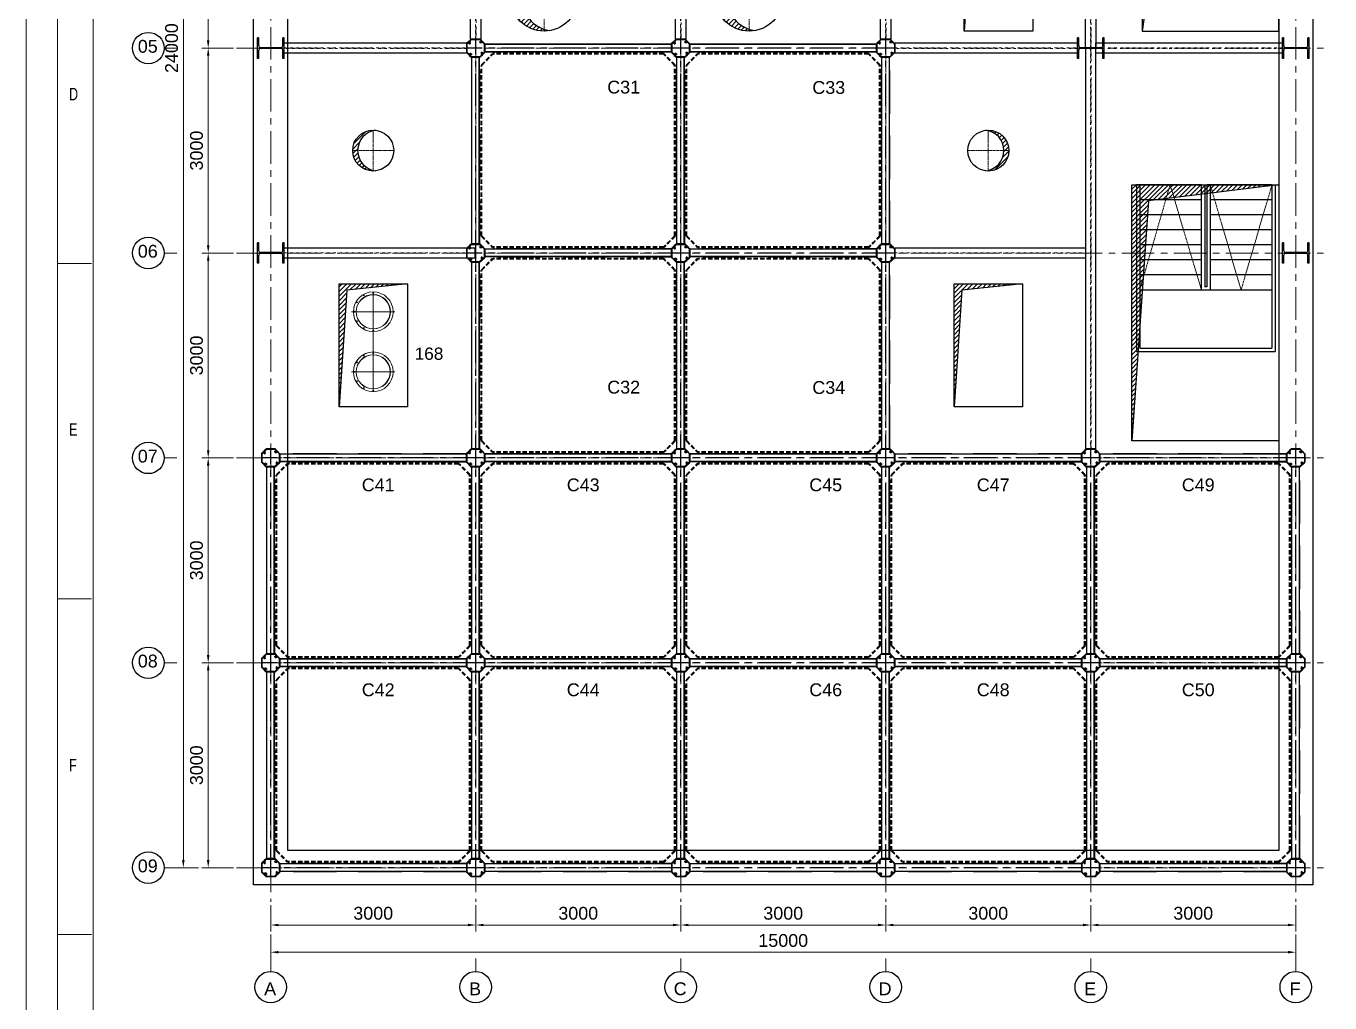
# Model space of a CAD drawing. Header units: millimetres. Extents: x 3220 to 226993, y 817 to 176024.
# Drawn here: x 3220 to 22300, y 65679 to 79982 of the extents above; entities that cross this region are included whole.
import ezdxf

# ---------------------------------------------------------------- set-up
doc = ezdxf.new("R2010")
doc.units = ezdxf.units.MM
for name, pattern in [('ACAD_ISO03W100', [30, 12, -18]), ('AXES', [50.8, 31.75, -6.35, 6.35, -6.35]), ('CENTER', [10.16, 6.35, -1.27, 1.27, -1.27]), ('CENTER2', [28.575, 19.05, -3.175, 3.175, -3.175]), ('CHAIN', [0.3543, 0.2362, -0.0295, 0.0591, -0.0295]), ('GEN3', [6.25, 4.75, -1.5]), ('HIDDEN', [9.525, 6.35, -3.175])]:
    doc.linetypes.add(name, pattern=pattern)
for name, color, linetype in [('3', 6, 'GEN3'), ('cellule', 7, 'Continuous'), ('Repère', 76, 'Continuous')]:
    doc.layers.add(name, color=color, linetype=linetype)
doc.layers.add('Axe', color=1, linetype='AXES', lineweight=9)
doc.layers.add('Cache', color=3, linetype='ACAD_ISO03W100', lineweight=13)
doc.layers.add('Mittelpunktmarkierung(DIN)', color=7, linetype='Continuous', lineweight=25, true_color=0x3f3f3f)
doc.layers.add('Sichtbare Kanten(DIN)', color=7, linetype='Continuous', lineweight=50, true_color=0x3f3f3f)
doc.styles.add('ARIAL_BOLD', font='arial.ttf')
doc.styles.add('SLDTEXTSTYLE0', font='TXT', dxfattribs={"width": 0.75})
doc.styles.get("Standard").update_dxf_attribs({"font": 'arial.ttf'})
doc.dimstyles.new('ECHE 75', dxfattribs={"dimscale": 75, "dimtxt": 2.5, "dimasz": 1.5, "dimexe": 1.25, "dimexo": 0.625, "dimgap": 1, "dimtad": 1, "dimdec": 0, "dimtxsty": 'ARIAL_BOLD', "dimcen": 2.5, "dimclrd": 4, "dimclre": 4, "dimclrt": 6, "dimadec": 0, "dimazin": 0, "dimtfac": 1, "dimtdec": 0, "dimtmove": 0, "dimatfit": 3, "dimfxl": 1, "dimlwd": 13, "dimlwe": 13, "dimarcsym": 0})

# ---------------------------------------------------------------- blocks, each defined once
blk = doc.blocks.new('*D482')
at = {"color": 4, "lineweight": 13, "transparency": 16777216}
for p, q in [((6800, 67112), (6800, 66727)), ((9800, 67112), (9800, 66727)), ((6913, 66820), (9688, 66820))]:
    blk.add_line(p, q, dxfattribs=at)
at = {"color": 4, "transparency": 16777216}
for points in [[(6913, 66839), (6913, 66802), (6800, 66820)], [(9688, 66839), (9688, 66802), (9800, 66820)]]:
    blk.add_solid(points, dxfattribs=at)
at = {"layer": 'Defpoints', "color": 0, "transparency": 16777216}
for p in [(6800, 67159), (9800, 67159), (9800, 66820)]:
    blk.add_point(p, dxfattribs=at)
at = {"color": 6, "transparency": 16777216, "insert": (8300, 66991), "char_height": 187.5, "attachment_point": 5, "style": 'ARIAL_BOLD'}
blk.add_mtext('3000', dxfattribs=at)
blk = doc.blocks.new('*D483')
at = {"color": 4, "lineweight": 13, "transparency": 16777216}
for p, q in [((9800, 67112), (9800, 66727)), ((12800, 67112), (12800, 66727)), ((9913, 66820), (12688, 66820))]:
    blk.add_line(p, q, dxfattribs=at)
at = {"color": 4, "transparency": 16777216}
for points in [[(9913, 66839), (9913, 66802), (9800, 66820)], [(12688, 66839), (12688, 66802), (12800, 66820)]]:
    blk.add_solid(points, dxfattribs=at)
at = {"layer": 'Defpoints', "color": 0, "transparency": 16777216}
for p in [(9800, 67159), (12800, 67159), (12800, 66820)]:
    blk.add_point(p, dxfattribs=at)
at = {"color": 6, "transparency": 16777216, "insert": (11300, 66991), "char_height": 187.5, "attachment_point": 5, "style": 'ARIAL_BOLD'}
blk.add_mtext('3000', dxfattribs=at)
blk = doc.blocks.new('*D484')
at = {"color": 4, "lineweight": 13, "transparency": 16777216}
for p, q in [((12800, 67112), (12800, 66727)), ((15800, 67112), (15800, 66727)), ((12913, 66820), (15688, 66820))]:
    blk.add_line(p, q, dxfattribs=at)
at = {"color": 4, "transparency": 16777216}
for points in [[(12913, 66839), (12913, 66802), (12800, 66820)], [(15688, 66839), (15688, 66802), (15800, 66820)]]:
    blk.add_solid(points, dxfattribs=at)
at = {"layer": 'Defpoints', "color": 0, "transparency": 16777216}
for p in [(12800, 67159), (15800, 67159), (15800, 66820)]:
    blk.add_point(p, dxfattribs=at)
at = {"color": 6, "transparency": 16777216, "insert": (14300, 66991), "char_height": 187.5, "attachment_point": 5, "style": 'ARIAL_BOLD'}
blk.add_mtext('3000', dxfattribs=at)
blk = doc.blocks.new('*D485')
at = {"color": 4, "lineweight": 13, "transparency": 16777216}
for p, q in [((15800, 67112), (15800, 66727)), ((18800, 67112), (18800, 66727)), ((15913, 66820), (18688, 66820))]:
    blk.add_line(p, q, dxfattribs=at)
at = {"color": 4, "transparency": 16777216}
for points in [[(15913, 66839), (15913, 66802), (15800, 66820)], [(18688, 66839), (18688, 66802), (18800, 66820)]]:
    blk.add_solid(points, dxfattribs=at)
at = {"layer": 'Defpoints', "color": 0, "transparency": 16777216}
for p in [(15800, 67159), (18800, 67159), (18800, 66820)]:
    blk.add_point(p, dxfattribs=at)
at = {"color": 6, "transparency": 16777216, "insert": (17300, 66991), "char_height": 187.5, "attachment_point": 5, "style": 'ARIAL_BOLD'}
blk.add_mtext('3000', dxfattribs=at)
blk = doc.blocks.new('*D486')
at = {"color": 4, "lineweight": 13, "transparency": 16777216}
for p, q in [((18800, 67112), (18800, 66727)), ((21800, 67112), (21800, 66727)), ((18913, 66820), (21688, 66820))]:
    blk.add_line(p, q, dxfattribs=at)
at = {"color": 4, "transparency": 16777216}
for points in [[(18913, 66839), (18913, 66802), (18800, 66820)], [(21688, 66839), (21688, 66802), (21800, 66820)]]:
    blk.add_solid(points, dxfattribs=at)
at = {"layer": 'Defpoints', "color": 0, "transparency": 16777216}
for p in [(18800, 67159), (21800, 67159), (21800, 66820)]:
    blk.add_point(p, dxfattribs=at)
at = {"color": 6, "transparency": 16777216, "insert": (20300, 66991), "char_height": 187.5, "attachment_point": 5, "style": 'ARIAL_BOLD'}
blk.add_mtext('3000', dxfattribs=at)
blk = doc.blocks.new('*D490')
at = {"color": 4, "lineweight": 13, "transparency": 16777216}
for p, q in [((6253, 82659), (5791, 82659)), ((5885, 82547), (5885, 79772)), ((6253, 79659), (5791, 79659))]:
    blk.add_line(p, q, dxfattribs=at)
at = {"color": 4, "transparency": 16777216}
for points in [[(5866, 82547), (5904, 82547), (5885, 82659)], [(5866, 79772), (5904, 79772), (5885, 79659)]]:
    blk.add_solid(points, dxfattribs=at)
at = {"layer": 'Defpoints', "color": 0, "transparency": 16777216}
for p in [(6300, 82659), (5885, 79659), (6300, 79659)]:
    blk.add_point(p, dxfattribs=at)
at = {"color": 6, "transparency": 16777216, "insert": (5714, 81159), "char_height": 187.5, "attachment_point": 5, "rotation": 90, "style": 'ARIAL_BOLD'}
blk.add_mtext('3000', dxfattribs=at)
blk = doc.blocks.new('*D491')
at = {"color": 4, "lineweight": 13, "transparency": 16777216}
for p, q in [((6253, 79659), (5791, 79659)), ((5885, 79547), (5885, 76772)), ((6253, 76659), (5791, 76659))]:
    blk.add_line(p, q, dxfattribs=at)
at = {"color": 4, "transparency": 16777216}
for points in [[(5866, 79547), (5904, 79547), (5885, 79659)], [(5866, 76772), (5904, 76772), (5885, 76659)]]:
    blk.add_solid(points, dxfattribs=at)
at = {"layer": 'Defpoints', "color": 0, "transparency": 16777216}
for p in [(6300, 79659), (5885, 76659), (6300, 76659)]:
    blk.add_point(p, dxfattribs=at)
at = {"color": 6, "transparency": 16777216, "insert": (5714, 78159), "char_height": 187.5, "attachment_point": 5, "rotation": 90, "style": 'ARIAL_BOLD'}
blk.add_mtext('3000', dxfattribs=at)
blk = doc.blocks.new('*D492')
at = {"color": 4, "lineweight": 13, "transparency": 16777216}
for p, q in [((6253, 76659), (5791, 76659)), ((5885, 76547), (5885, 73772)), ((6253, 73659), (5791, 73659))]:
    blk.add_line(p, q, dxfattribs=at)
at = {"color": 4, "transparency": 16777216}
for points in [[(5866, 76547), (5904, 76547), (5885, 76659)], [(5866, 73772), (5904, 73772), (5885, 73659)]]:
    blk.add_solid(points, dxfattribs=at)
at = {"layer": 'Defpoints', "color": 0, "transparency": 16777216}
for p in [(6300, 76659), (5885, 73659), (6300, 73659)]:
    blk.add_point(p, dxfattribs=at)
at = {"color": 6, "transparency": 16777216, "insert": (5714, 75159), "char_height": 187.5, "attachment_point": 5, "rotation": 90, "style": 'ARIAL_BOLD'}
blk.add_mtext('3000', dxfattribs=at)
blk = doc.blocks.new('*D493')
at = {"color": 4, "lineweight": 13, "transparency": 16777216}
for p, q in [((6800, 66680), (6800, 66329)), ((21800, 66680), (21800, 66329)), ((6913, 66422), (21688, 66422))]:
    blk.add_line(p, q, dxfattribs=at)
at = {"color": 4, "transparency": 16777216}
for points in [[(6913, 66441), (6913, 66404), (6800, 66422)], [(21688, 66441), (21688, 66404), (21800, 66422)]]:
    blk.add_solid(points, dxfattribs=at)
at = {"layer": 'Defpoints', "color": 0, "transparency": 16777216}
for p in [(6800, 66727), (21800, 66727), (21800, 66422)]:
    blk.add_point(p, dxfattribs=at)
at = {"color": 6, "transparency": 16777216, "insert": (14300, 66593), "char_height": 187.5, "attachment_point": 5, "style": 'ARIAL_BOLD'}
blk.add_mtext('15000', dxfattribs=at)
blk = doc.blocks.new('*D494')
at = {"color": 4, "lineweight": 13, "transparency": 16777216}
for p, q in [((5557, 91659), (5427, 91659)), ((5521, 91547), (5521, 67772)), ((5744, 67659), (5427, 67659))]:
    blk.add_line(p, q, dxfattribs=at)
at = {"color": 4, "transparency": 16777216}
for points in [[(5502, 91547), (5540, 91547), (5521, 91659)], [(5502, 67772), (5540, 67772), (5521, 67659)]]:
    blk.add_solid(points, dxfattribs=at)
at = {"layer": 'Defpoints', "color": 0, "transparency": 16777216}
for p in [(5604, 91659), (5521, 67659), (5791, 67659)]:
    blk.add_point(p, dxfattribs=at)
at = {"color": 6, "transparency": 16777216, "insert": (5350, 79659), "char_height": 187.5, "attachment_point": 5, "rotation": 90, "style": 'ARIAL_BOLD'}
blk.add_mtext('24000', dxfattribs=at)
blk = doc.blocks.new('*D495')
at = {"color": 4, "lineweight": 13, "transparency": 16777216}
for p, q in [((6253, 73659), (5791, 73659)), ((5885, 73547), (5885, 70772)), ((6253, 70659), (5791, 70659))]:
    blk.add_line(p, q, dxfattribs=at)
at = {"color": 4, "transparency": 16777216}
for points in [[(5866, 73547), (5904, 73547), (5885, 73659)], [(5866, 70772), (5904, 70772), (5885, 70659)]]:
    blk.add_solid(points, dxfattribs=at)
at = {"layer": 'Defpoints', "color": 0, "transparency": 16777216}
for p in [(6300, 73659), (5885, 70659), (6300, 70659)]:
    blk.add_point(p, dxfattribs=at)
at = {"color": 6, "transparency": 16777216, "insert": (5714, 72159), "char_height": 187.5, "attachment_point": 5, "rotation": 90, "style": 'ARIAL_BOLD'}
blk.add_mtext('3000', dxfattribs=at)
blk = doc.blocks.new('*D496')
at = {"color": 4, "lineweight": 13, "transparency": 16777216}
for p, q in [((6253, 70659), (5791, 70659)), ((5885, 70547), (5885, 67772)), ((6253, 67659), (5791, 67659))]:
    blk.add_line(p, q, dxfattribs=at)
at = {"color": 4, "transparency": 16777216}
for points in [[(5866, 70547), (5904, 70547), (5885, 70659)], [(5866, 67772), (5904, 67772), (5885, 67659)]]:
    blk.add_solid(points, dxfattribs=at)
at = {"layer": 'Defpoints', "color": 0, "transparency": 16777216}
for p in [(6300, 70659), (5885, 67659), (6300, 67659)]:
    blk.add_point(p, dxfattribs=at)
at = {"color": 6, "transparency": 16777216, "insert": (5714, 69159), "char_height": 187.5, "attachment_point": 5, "rotation": 90, "style": 'ARIAL_BOLD'}
blk.add_mtext('3000', dxfattribs=at)
blk = doc.blocks.new("SYST7ME D'AXE")
at = {"layer": 'Axe', "ltscale": 15}
for p, q in [((0, 18500), (0, -6500)), ((3000, 18500), (3000, -6500)), ((6000, 18500), (6000, -6500)), ((9000, 18500), (9000, -6500)), ((12000, 18500), (12000, -6500)), ((15000, 18500), (15000, -6500)), ((-500, 18000), (15500, 18000)), ((-500, 15000), (15500, 15000)), ((-500, 12000), (15500, 12000)), ((-500, 9000), (15500, 9000)), ((-500, 6000), (15500, 6000)), ((-500, 3000), (15500, 3000)), ((-500, 0), (15500, 0)), ((-500, -3000), (15500, -3000)), ((-500, -6000), (15500, -6000))]:
    blk.add_line(p, q, dxfattribs=at)
blk = doc.blocks.new('palplanche')
at = {"color": 1, "linetype": 'CENTER', "ltscale": 75}
for p, q in [((642, 2500), (-2632, 2500)), ((-2500, 2633), (-2500, -632)), ((500, 2633), (500, -632)), ((641, -500), (-2632, -500))]:
    blk.add_line(p, q, dxfattribs=at)
at = {"color": 0, "linetype": 'HIDDEN', "ltscale": 100}
for p, q in [((-2581, 2594), (-2581, 2599)), ((-2568, 2588), (-2568, 2593)), ((-2412, 2569), (-2407, 2569)), ((-2406, 2582), (-2401, 2582)), ((369, 2560), (-2367, 2560)), ((419, 2594), (419, 2599)), ((432, 2588), (432, 2593)), ((588, 2569), (593, 2569)), ((594, 2582), (599, 2582)), ((-2593, 2419), (-2598, 2419)), ((-2587, 2432), (-2592, 2432)), ((-2559, 2369), (-2559, -367)), ((-2439, 2369), (-2439, -367)), ((-2431, 2413), (-2431, 2408)), ((-2418, 2407), (-2418, 2402)), ((369, 2440), (-2367, 2440)), ((407, 2419), (402, 2419)), ((413, 2432), (408, 2432)), ((441, 2369), (439, -367)), ((561, 2369), (559, -367)), ((569, 2413), (569, 2408)), ((582, 2407), (582, 2402)), ((-2587, -568), (-2592, -568)), ((-2581, -406), (-2581, -401)), ((-2568, -412), (-2568, -407)), ((-2412, -431), (-2407, -431)), ((-2406, -418), (-2401, -418)), ((367, -440), (-2367, -440)), ((367, -560), (-2367, -560)), ((411, -568), (407, -568)), ((418, -406), (418, -401)), ((431, -412), (431, -407)), ((587, -431), (592, -431)), ((593, -418), (598, -418)), ((-2593, -581), (-2598, -581)), ((-2431, -587), (-2431, -592)), ((-2418, -593), (-2418, -598)), ((405, -581), (401, -581)), ((567, -587), (567, -592)), ((581, -593), (581, -598))]:
    blk.add_line(p, q, dxfattribs=at)
at = {"color": 4, "linetype": 'ByBlock'}
for p, q in [((-2565, 2367), (-2502, 2367)), ((362, 2439), (435, 2367)), ((435, 2367), (498, 2367))]:
    blk.add_line(p, q, dxfattribs=at)
at = {"color": 0, "linetype": 'HIDDEN', "ltscale": 100}
for points in [[(-2581, 2594), (-2569, 2594, -1), (-2569, 2587), (-2584, 2587, -0.198912), (-2587, 2589), (-2591, 2592, 0.414214), (-2605, 2592), (-2629, 2569, 0.198912), (-2631, 2562), (-2631, 2441, 0.198912), (-2629, 2434), (-2606, 2411, 0.414214), (-2592, 2411), (-2590, 2413, 0.198912), (-2587, 2420), (-2587, 2432)], [(-2581, 2599), (-2569, 2599, -1), (-2569, 2582), (-2584, 2582, -0.198912), (-2591, 2585), (-2595, 2589, 0.414214), (-2601, 2589), (-2625, 2565, 0.198912), (-2627, 2562), (-2627, 2441, 0.198912), (-2625, 2437), (-2602, 2414, 0.414214), (-2595, 2414), (-2593, 2416, 0.198912), (-2592, 2420), (-2592, 2432)], [(-2406, 2582), (-2406, 2570, -1), (-2413, 2570), (-2413, 2585, -0.198912), (-2411, 2589), (-2408, 2592, 0.414214), (-2408, 2606), (-2431, 2630, 0.198912), (-2438, 2633), (-2559, 2633, 0.198912), (-2566, 2630), (-2589, 2607, 0.414214), (-2589, 2593), (-2587, 2591, 0.198912), (-2580, 2588), (-2568, 2588)], [(-2401, 2582), (-2401, 2570, -1), (-2418, 2570), (-2418, 2585, -0.198912), (-2415, 2592), (-2411, 2596, 0.414214), (-2411, 2603), (-2435, 2626, 0.198912), (-2438, 2628), (-2559, 2628, 0.198912), (-2563, 2626), (-2586, 2603, 0.414214), (-2586, 2597), (-2584, 2595, 0.198912), (-2580, 2593), (-2568, 2593)], [(-2418, 2402), (-2430, 2402, -1), (-2430, 2419), (-2415, 2419, -0.198912), (-2408, 2416), (-2404, 2412, 0.414214), (-2397, 2412), (-2374, 2436, 0.198912), (-2372, 2439), (-2372, 2561, 0.198912), (-2374, 2564), (-2397, 2587, 0.414214), (-2403, 2587), (-2405, 2585, 0.198912), (-2407, 2581), (-2407, 2569)], [(-2418, 2407), (-2430, 2407, -1), (-2430, 2414), (-2415, 2414, -0.198912), (-2411, 2413), (-2408, 2409, 0.414214), (-2394, 2409), (-2370, 2433, 0.198912), (-2367, 2439), (-2367, 2561, 0.198912), (-2370, 2567), (-2393, 2590, 0.414214), (-2407, 2590), (-2409, 2588, 0.198912), (-2412, 2581), (-2412, 2569)], [(419, 2594), (431, 2594, -1), (431, 2587), (416, 2587, -0.198912), (413, 2589), (409, 2592, 0.414214), (395, 2592), (371, 2569, 0.198912), (369, 2562), (369, 2441, 0.198912), (371, 2434), (394, 2411, 0.414214), (408, 2411), (410, 2413, 0.198912), (413, 2420), (413, 2432)], [(419, 2599), (431, 2599, -1), (431, 2582), (416, 2582, -0.198912), (409, 2585), (405, 2589, 0.414214), (399, 2589), (375, 2565, 0.198912), (373, 2562), (373, 2441, 0.198912), (375, 2437), (398, 2414, 0.414214), (404, 2414), (407, 2416, 0.198912), (408, 2420), (408, 2432)], [(594, 2582), (594, 2570, -1), (587, 2570), (587, 2585, -0.198912), (588, 2589), (592, 2592, 0.414214), (592, 2606), (569, 2630, 0.198912), (562, 2633), (441, 2633, 0.198912), (434, 2630), (411, 2607, 0.414214), (411, 2593), (413, 2591, 0.198912), (420, 2588), (432, 2588)], [(599, 2582), (599, 2570, -1), (582, 2570), (582, 2585, -0.198912), (585, 2592), (589, 2596, 0.414214), (589, 2603), (565, 2626, 0.198912), (562, 2628), (441, 2628, 0.198912), (437, 2626), (414, 2603, 0.414214), (414, 2597), (416, 2595, 0.198912), (420, 2593), (432, 2593)], [(582, 2402), (570, 2402, -1), (570, 2419), (585, 2419, -0.198912), (592, 2416), (596, 2412, 0.414214), (603, 2412), (626, 2436, 0.198912), (628, 2439), (628, 2561, 0.198912), (626, 2564), (603, 2587, 0.414214), (597, 2587), (594, 2585, 0.198912), (593, 2581), (593, 2569)], [(582, 2407), (570, 2407, -1), (570, 2414), (585, 2414, -0.198912), (589, 2413), (592, 2409, 0.414214), (606, 2409), (630, 2433, 0.198912), (633, 2439), (633, 2561, 0.198912), (630, 2567), (607, 2590, 0.414214), (593, 2590), (591, 2588, 0.198912), (588, 2581), (588, 2569)], [(-2598, 2419), (-2598, 2431, -1), (-2581, 2431), (-2581, 2416, -0.198912), (-2584, 2409), (-2588, 2405, 0.414214), (-2588, 2399), (-2564, 2375, 0.198912), (-2561, 2373), (-2439, 2373, 0.198912), (-2436, 2375), (-2413, 2398, 0.414214), (-2413, 2405), (-2415, 2407, 0.198912), (-2419, 2408), (-2431, 2408)], [(-2593, 2419), (-2593, 2431, -1), (-2586, 2431), (-2586, 2416, -0.198912), (-2587, 2413), (-2591, 2409, 0.414214), (-2591, 2395), (-2567, 2371, 0.198912), (-2561, 2369), (-2439, 2369, 0.198912), (-2433, 2371), (-2410, 2394, 0.414214), (-2410, 2408), (-2412, 2410, 0.198912), (-2419, 2413), (-2431, 2413)], [(402, 2419), (402, 2431, -1), (419, 2431), (419, 2416, -0.198912), (416, 2409), (412, 2405, 0.414214), (412, 2399), (436, 2375, 0.198912), (439, 2373), (561, 2373, 0.198912), (564, 2375), (587, 2398, 0.414214), (587, 2405), (585, 2407, 0.198912), (581, 2408), (569, 2408)], [(407, 2419), (407, 2431, -1), (414, 2431), (414, 2416, -0.198912), (413, 2413), (409, 2409, 0.414214), (409, 2395), (433, 2371, 0.198912), (439, 2369), (561, 2369, 0.198912), (567, 2371), (590, 2394, 0.414214), (590, 2408), (588, 2410, 0.198912), (581, 2413), (569, 2413)], [(-2406, -418), (-2406, -430, -1), (-2413, -430), (-2413, -415, -0.198912), (-2411, -411), (-2408, -408, 0.414214), (-2408, -394), (-2431, -370, 0.198912), (-2438, -367), (-2559, -367, 0.198912), (-2566, -370), (-2589, -393, 0.414214), (-2589, -407), (-2587, -409, 0.198912), (-2580, -412), (-2568, -412)], [(-2401, -418), (-2401, -430, -1), (-2418, -430), (-2418, -415, -0.198912), (-2415, -408), (-2411, -404, 0.414214), (-2411, -397), (-2435, -374, 0.198912), (-2438, -372), (-2559, -372, 0.198912), (-2563, -374), (-2586, -397, 0.414214), (-2586, -403), (-2584, -405, 0.198912), (-2580, -407), (-2568, -407)], [(593, -418), (593, -430, -1), (586, -430), (586, -415, -0.198912), (587, -411), (591, -408, 0.414214), (591, -394), (567, -370, 0.198912), (560, -367), (439, -367, 0.198912), (432, -370), (409, -393, 0.414214), (409, -407), (412, -409, 0.198912), (418, -412), (431, -412)], [(598, -418), (598, -430, -1), (581, -430), (581, -415, -0.198912), (584, -408), (588, -404, 0.414214), (588, -397), (564, -374, 0.198912), (560, -372), (439, -372, 0.198912), (436, -374), (413, -397, 0.414214), (413, -403), (415, -405, 0.198912), (418, -407), (431, -407)], [(-2581, -406), (-2569, -406, -1), (-2569, -413), (-2584, -413, -0.198912), (-2587, -411), (-2591, -408, 0.414214), (-2605, -408), (-2629, -431, 0.198912), (-2631, -438), (-2631, -559, 0.198912), (-2629, -566), (-2606, -589, 0.414214), (-2592, -589), (-2590, -587, 0.198912), (-2587, -580), (-2587, -568)], [(-2581, -401), (-2569, -401, -1), (-2569, -418), (-2584, -418, -0.198912), (-2591, -415), (-2595, -411, 0.414214), (-2601, -411), (-2625, -435, 0.198912), (-2627, -438), (-2627, -559, 0.198912), (-2625, -563), (-2602, -586, 0.414214), (-2595, -586), (-2593, -584, 0.198912), (-2592, -580), (-2592, -568)], [(-2598, -581), (-2598, -569, -1), (-2581, -569), (-2581, -584, -0.198912), (-2584, -591), (-2588, -595, 0.414214), (-2588, -601), (-2564, -625, 0.198912), (-2561, -627), (-2439, -627, 0.198912), (-2436, -625), (-2413, -602, 0.414214), (-2413, -595), (-2415, -593, 0.198912), (-2419, -592), (-2431, -592)], [(-2593, -581), (-2593, -569, -1), (-2586, -569), (-2586, -584, -0.198912), (-2587, -587), (-2591, -591, 0.414214), (-2591, -605), (-2567, -629, 0.198912), (-2561, -631), (-2439, -631, 0.198912), (-2433, -629), (-2410, -606, 0.414214), (-2410, -592), (-2412, -590, 0.198912), (-2419, -587), (-2431, -587)], [(-2418, -598), (-2430, -598, -1), (-2430, -581), (-2415, -581, -0.198912), (-2408, -584), (-2404, -588, 0.414214), (-2397, -588), (-2374, -564, 0.198912), (-2372, -561), (-2372, -439, 0.198912), (-2374, -436), (-2397, -413, 0.414214), (-2403, -413), (-2405, -415, 0.198912), (-2407, -419), (-2407, -431)], [(-2418, -593), (-2430, -593, -1), (-2430, -586), (-2415, -586, -0.198912), (-2411, -587), (-2408, -591, 0.414214), (-2394, -591), (-2370, -567, 0.198912), (-2367, -561), (-2367, -439, 0.198912), (-2370, -433), (-2393, -410, 0.414214), (-2407, -410), (-2409, -412, 0.198912), (-2412, -419), (-2412, -431)], [(418, -406), (430, -406, -1), (430, -413), (414, -413, -0.198912), (411, -411), (407, -408, 0.414214), (394, -408), (370, -431, 0.198912), (367, -438), (367, -559, 0.198912), (370, -566), (393, -589, 0.414214), (406, -589), (409, -587, 0.198912), (411, -580), (411, -568)], [(418, -401), (430, -401, -1), (430, -418), (414, -418, -0.198912), (408, -415), (404, -411, 0.414214), (397, -411), (373, -435, 0.198912), (372, -438), (372, -559, 0.198912), (373, -563), (396, -586, 0.414214), (403, -586), (405, -584, 0.198912), (407, -580), (407, -568)], [(401, -581), (401, -569, -1), (417, -569), (417, -584, -0.198912), (415, -591), (411, -595, 0.414214), (411, -601), (434, -625, 0.198912), (438, -627), (559, -627, 0.198912), (563, -625), (585, -602, 0.414214), (585, -595), (583, -593, 0.198912), (580, -592), (567, -592)], [(405, -581), (405, -569, -1), (413, -569), (413, -584, -0.198912), (411, -587), (407, -591, 0.414214), (407, -605), (431, -629, 0.198912), (438, -631), (559, -631, 0.198912), (566, -629), (589, -606, 0.414214), (589, -592), (587, -590, 0.198912), (580, -587), (567, -587)], [(581, -598), (569, -598, -1), (569, -581), (584, -581, -0.198912), (591, -584), (594, -588, 0.414214), (601, -588), (625, -564, 0.198912), (626, -561), (626, -439, 0.198912), (625, -436), (602, -413, 0.414214), (595, -413), (593, -415, 0.198912), (592, -419), (592, -431)], [(581, -593), (569, -593, -1), (569, -586), (584, -586, -0.198912), (587, -587), (591, -591, 0.414214), (605, -591), (628, -567, 0.198912), (631, -561), (631, -439, 0.198912), (628, -433), (605, -410, 0.414214), (592, -410), (590, -412, 0.198912), (587, -419), (587, -431)]]:
    blk.add_lwpolyline(points, format="xyb", dxfattribs=at)
at = {"layer": '3', "linetype": 'HIDDEN', "ltscale": 10}
for p, q in [((-2418, 2256), (-2259, 2418)), ((-2410, 2247), (-2251, 2410)), ((-2259, 2418), (-2251, 2410)), ((249, 2422), (-2251, 2422)), ((-2251, 2410), (-2251, 2422)), ((249, 2410), (-2251, 2410)), ((249, 2410), (249, 2422)), ((259, 2418), (249, 2410)), ((410, 2247), (249, 2410)), ((418, 2256), (259, 2418)), ((-2422, 2247), (-2422, -247)), ((-2410, 2247), (-2422, 2247)), ((-2418, 2256), (-2410, 2247)), ((-2410, 2247), (-2410, -247)), ((410, 2247), (409, -247)), ((418, 2256), (410, 2247)), ((410, 2247), (422, 2247)), ((422, 2247), (421, -247)), ((-2410, -247), (-2422, -247)), ((-2418, -256), (-2410, -247)), ((-2418, -256), (-2259, -418)), ((-2410, -247), (-2251, -410)), ((409, -247), (249, -410)), ((417, -256), (258, -418)), ((417, -256), (409, -247)), ((409, -247), (421, -247)), ((-2259, -418), (-2251, -410)), ((249, -410), (-2251, -410)), ((-2251, -410), (-2251, -422)), ((249, -422), (-2251, -422)), ((258, -418), (249, -410)), ((249, -410), (249, -422))]:
    blk.add_line(p, q, dxfattribs=at)
at = {"layer": 'cellule', "color": 3}
for p, q in [((367, 2556), (-2370, 2556)), ((367, 2553), (-2370, 2553)), ((-2559, 2367), (-2559, -368)), ((-2556, 2367), (-2556, -368)), ((-2448, 2367), (-2448, -368)), ((-2445, 2367), (-2445, -368)), ((367, 2445), (-2370, 2445)), ((367, 2442), (-2370, 2442)), ((442, 2367), (442, -368)), ((445, 2367), (445, -368)), ((553, 2367), (553, -368)), ((556, 2367), (556, -368)), ((367, -443), (-2370, -443)), ((367, -446), (-2370, -446)), ((367, -554), (-2370, -554)), ((367, -557), (-2370, -557))]:
    blk.add_line(p, q, dxfattribs=at)
for points in [[(-2605, 2592, -0.414214), (-2593, 2592), (-2587, 2585, 0.198912), (-2584, 2584), (-2570, 2584, 1), (-2570, 2590), (-2580, 2590), (-2580, 2595), (-2570, 2595, -1), (-2570, 2579), (-2584, 2579, -0.198912), (-2590, 2582), (-2597, 2588, 0.414214), (-2602, 2588), (-2628, 2563, 0.198912), (-2629, 2560), (-2629, 2498), (-2629, 2436, 0.198912), (-2628, 2433), (-2604, 2410, 0.414214), (-2599, 2410), (-2593, 2416, 0.198912), (-2592, 2419), (-2592, 2430), (-2587, 2430), (-2587, 2419, -0.198912), (-2589, 2413), (-2596, 2406, -0.414214), (-2608, 2406), (-2631, 2430, -0.198912), (-2634, 2436), (-2634, 2498), (-2634, 2560, -0.198912), (-2631, 2566)], [(-2409, 2603, -0.414214), (-2409, 2591), (-2416, 2585, 0.198912), (-2417, 2582), (-2417, 2568, 1), (-2411, 2568), (-2411, 2578), (-2406, 2578), (-2406, 2568, -1), (-2422, 2568), (-2422, 2582, -0.198912), (-2419, 2588), (-2413, 2595, 0.414214), (-2413, 2600), (-2438, 2626, 0.198912), (-2441, 2627), (-2503, 2627), (-2565, 2627, 0.198912), (-2568, 2626), (-2591, 2602, 0.414214), (-2591, 2597), (-2584, 2591, 0.198912), (-2582, 2589), (-2571, 2589), (-2571, 2585), (-2582, 2585, -0.198912), (-2588, 2587), (-2594, 2594, -0.414214), (-2594, 2606), (-2571, 2629, -0.198912), (-2565, 2631), (-2503, 2631), (-2441, 2631, -0.198912), (-2435, 2629)], [(-2398, 2407, -0.414214), (-2410, 2407), (-2416, 2414, 0.198912), (-2419, 2415), (-2433, 2415, 1), (-2433, 2409), (-2423, 2409), (-2423, 2404), (-2433, 2404, -1), (-2433, 2420), (-2419, 2420, -0.198912), (-2413, 2417), (-2406, 2411, 0.414214), (-2401, 2411), (-2375, 2436, 0.198912), (-2374, 2439), (-2374, 2501), (-2374, 2563, 0.198912), (-2375, 2566), (-2399, 2589, 0.414214), (-2404, 2589), (-2410, 2582, 0.198912), (-2411, 2580), (-2411, 2569), (-2416, 2569), (-2416, 2580, -0.198912), (-2414, 2586), (-2407, 2592, -0.414214), (-2395, 2592), (-2372, 2569, -0.198912), (-2370, 2563), (-2370, 2501), (-2370, 2439, -0.198912), (-2372, 2433)], [(395, 2592, -0.414214), (407, 2592), (413, 2585, 0.198912), (416, 2584), (430, 2584, 1), (430, 2590), (420, 2590), (420, 2595), (430, 2595, -1), (430, 2579), (416, 2579, -0.198912), (410, 2582), (403, 2588, 0.414214), (398, 2588), (372, 2563, 0.198912), (371, 2560), (371, 2498), (371, 2436, 0.198912), (372, 2433), (396, 2410, 0.414214), (401, 2410), (407, 2416, 0.198912), (408, 2419), (408, 2430), (413, 2430), (413, 2419, -0.198912), (411, 2413), (404, 2406, -0.414214), (392, 2406), (369, 2430, -0.198912), (367, 2436), (367, 2498), (367, 2560, -0.198912), (369, 2566)], [(591, 2603, -0.414214), (591, 2591), (584, 2585, 0.198912), (583, 2582), (583, 2568, 1), (589, 2568), (589, 2578), (594, 2578), (594, 2568, -1), (578, 2568), (578, 2582, -0.198912), (581, 2588), (587, 2595, 0.414214), (587, 2600), (562, 2626, 0.198912), (559, 2627), (497, 2627), (435, 2627, 0.198912), (432, 2626), (409, 2602, 0.414214), (409, 2597), (416, 2591, 0.198912), (418, 2589), (429, 2589), (429, 2585), (418, 2585, -0.198912), (412, 2587), (406, 2594, -0.414214), (406, 2606), (429, 2629, -0.198912), (435, 2631), (497, 2631), (559, 2631, -0.198912), (565, 2629)], [(602, 2407, -0.414214), (590, 2407), (584, 2414, 0.198912), (581, 2415), (567, 2415, 1), (567, 2409), (577, 2409), (577, 2404), (567, 2404, -1), (567, 2420), (581, 2420, -0.198912), (587, 2417), (594, 2411, 0.414214), (599, 2411), (625, 2436, 0.198912), (626, 2439), (626, 2501), (626, 2563, 0.198912), (625, 2566), (601, 2589, 0.414214), (596, 2589), (590, 2582, 0.198912), (589, 2580), (589, 2569), (584, 2569), (584, 2580, -0.198912), (586, 2586), (593, 2592, -0.414214), (605, 2592), (628, 2569, -0.198912), (631, 2563), (631, 2501), (631, 2439, -0.198912), (628, 2433)], [(-2594, 2396, -0.414214), (-2594, 2407), (-2587, 2414, 0.198912), (-2586, 2417), (-2586, 2431, 1), (-2592, 2431), (-2592, 2421), (-2597, 2421), (-2597, 2431, -1), (-2581, 2431), (-2581, 2417, -0.198912), (-2584, 2411), (-2590, 2404, 0.414214), (-2590, 2399), (-2565, 2373, 0.198912), (-2562, 2372), (-2500, 2372), (-2438, 2372, 0.198912), (-2435, 2373), (-2412, 2397, 0.414214), (-2412, 2402), (-2419, 2408, 0.198912), (-2421, 2409), (-2432, 2409), (-2432, 2414), (-2421, 2414, -0.198912), (-2415, 2412), (-2409, 2405, -0.414214), (-2409, 2393), (-2432, 2370, -0.198912), (-2438, 2367), (-2500, 2367), (-2562, 2367, -0.198912), (-2568, 2370)], [(406, 2396, -0.414214), (406, 2407), (413, 2414, 0.198912), (414, 2417), (414, 2431, 1), (408, 2431), (408, 2421), (403, 2421), (403, 2431, -1), (419, 2431), (419, 2417, -0.198912), (416, 2411), (410, 2404, 0.414214), (410, 2399), (435, 2373, 0.198912), (438, 2372), (500, 2372), (562, 2372, 0.198912), (565, 2373), (588, 2397, 0.414214), (588, 2402), (581, 2408, 0.198912), (579, 2409), (568, 2409), (568, 2414), (579, 2414, -0.198912), (585, 2412), (591, 2405, -0.414214), (591, 2393), (568, 2370, -0.198912), (562, 2367), (500, 2367), (438, 2367, -0.198912), (432, 2370)], [(-2409, -396, -0.414214), (-2409, -408), (-2416, -415, 0.198912), (-2417, -417), (-2417, -431, 1), (-2411, -431), (-2411, -422), (-2406, -422), (-2406, -431, -1), (-2422, -431), (-2422, -417, -0.198912), (-2419, -411), (-2413, -405, 0.414214), (-2413, -400), (-2438, -374, 0.198912), (-2441, -373), (-2503, -373), (-2565, -373, 0.198912), (-2568, -374), (-2591, -397, 0.414214), (-2591, -402), (-2584, -409, 0.198912), (-2582, -410), (-2571, -410), (-2571, -415), (-2582, -415, -0.198912), (-2588, -412), (-2594, -406, -0.414214), (-2594, -394), (-2571, -370, -0.198912), (-2565, -368), (-2503, -368), (-2441, -368, -0.198912), (-2435, -370)], [(591, -396, -0.414214), (591, -408), (584, -415, 0.198912), (583, -417), (583, -431, 1), (589, -431), (589, -422), (594, -422), (594, -431, -1), (578, -431), (578, -417, -0.198912), (581, -411), (587, -405, 0.414214), (587, -400), (562, -374, 0.198912), (559, -373), (497, -373), (435, -373, 0.198912), (432, -374), (409, -397, 0.414214), (409, -402), (416, -409, 0.198912), (418, -410), (429, -410), (429, -415), (418, -415, -0.198912), (412, -412), (406, -406, -0.414214), (406, -394), (429, -370, -0.198912), (435, -368), (497, -368), (559, -368, -0.198912), (565, -370)], [(-2605, -408, -0.414214), (-2593, -408), (-2587, -414, 0.198912), (-2584, -415), (-2570, -415, 1), (-2570, -409), (-2580, -409), (-2580, -404), (-2570, -404, -1), (-2570, -420), (-2584, -420, -0.198912), (-2590, -418), (-2597, -411, 0.414214), (-2602, -411), (-2628, -437, 0.198912), (-2629, -439), (-2629, -501), (-2629, -564, 0.198912), (-2628, -566), (-2604, -590, 0.414214), (-2599, -590), (-2593, -583, 0.198912), (-2592, -580), (-2592, -570), (-2587, -570), (-2587, -580, -0.198912), (-2589, -586), (-2596, -593, -0.414214), (-2608, -593), (-2631, -570, -0.198912), (-2634, -564), (-2634, -501), (-2634, -439, -0.198912), (-2631, -433)], [(-2594, -604, -0.414214), (-2594, -592), (-2587, -585, 0.198912), (-2586, -583), (-2586, -569, 1), (-2592, -569), (-2592, -578), (-2597, -578), (-2597, -569, -1), (-2581, -569), (-2581, -583, -0.198912), (-2584, -589), (-2590, -595, 0.414214), (-2590, -600), (-2565, -626, 0.198912), (-2562, -627), (-2500, -627), (-2438, -627, 0.198912), (-2435, -626), (-2412, -603, 0.414214), (-2412, -598), (-2419, -591, 0.198912), (-2421, -590), (-2432, -590), (-2432, -585), (-2421, -585, -0.198912), (-2415, -588), (-2409, -594, -0.414214), (-2409, -606), (-2432, -630, -0.198912), (-2438, -632), (-2500, -632), (-2562, -632, -0.198912), (-2568, -630)], [(-2398, -592, -0.414214), (-2410, -592), (-2416, -586, 0.198912), (-2419, -585), (-2433, -585, 1), (-2433, -591), (-2423, -591), (-2423, -596), (-2433, -596, -1), (-2433, -580), (-2419, -580, -0.198912), (-2413, -582), (-2406, -589, 0.414214), (-2401, -589), (-2375, -563, 0.198912), (-2374, -561), (-2374, -499), (-2374, -436, 0.198912), (-2375, -434), (-2399, -410, 0.414214), (-2404, -410), (-2410, -417, 0.198912), (-2411, -420), (-2411, -430), (-2416, -430), (-2416, -420, -0.198912), (-2414, -414), (-2407, -407, -0.414214), (-2395, -407), (-2372, -430, -0.198912), (-2370, -436), (-2370, -499), (-2370, -561, -0.198912), (-2372, -567)], [(395, -408, -0.414214), (407, -408), (413, -414, 0.198912), (416, -415), (430, -415, 1), (430, -409), (420, -409), (420, -404), (430, -404, -1), (430, -420), (416, -420, -0.198912), (410, -418), (403, -411, 0.414214), (398, -411), (372, -437, 0.198912), (371, -439), (371, -501), (371, -564, 0.198912), (372, -566), (396, -590, 0.414214), (401, -590), (407, -583, 0.198912), (408, -580), (408, -570), (413, -570), (413, -580, -0.198912), (411, -586), (404, -593, -0.414214), (392, -593), (369, -570, -0.198912), (367, -564), (367, -501), (367, -439, -0.198912), (369, -433)], [(406, -604, -0.414214), (406, -592), (413, -585, 0.198912), (414, -583), (414, -569, 1), (408, -569), (408, -578), (403, -578), (403, -569, -1), (419, -569), (419, -583, -0.198912), (416, -589), (410, -595, 0.414214), (410, -600), (435, -626, 0.198912), (438, -627), (500, -627), (562, -627, 0.198912), (565, -626), (588, -603, 0.414214), (588, -598), (581, -591, 0.198912), (579, -590), (568, -590), (568, -585), (579, -585, -0.198912), (585, -588), (591, -594, -0.414214), (591, -606), (568, -630, -0.198912), (562, -632), (500, -632), (438, -632, -0.198912), (432, -630)], [(602, -592, -0.414214), (590, -592), (584, -586, 0.198912), (581, -585), (567, -585, 1), (567, -591), (577, -591), (577, -596), (567, -596, -1), (567, -580), (581, -580, -0.198912), (587, -582), (594, -589, 0.414214), (599, -589), (625, -563, 0.198912), (626, -561), (626, -499), (626, -436, 0.198912), (625, -434), (601, -410, 0.414214), (596, -410), (590, -417, 0.198912), (589, -420), (589, -430), (584, -430), (584, -420, -0.198912), (586, -414), (593, -407, -0.414214), (605, -407), (628, -430, -0.198912), (631, -436), (631, -499), (631, -561, -0.198912), (628, -567)]]:
    blk.add_lwpolyline(points, format="xyb", close=True, dxfattribs=at)
for p in [(-2374, 2563), (-2374, -436), (626, -436)]:
    blk.add_point(p, dxfattribs=at)
at = {"layer": 'cellule'}
blk.add_point((626, 2563), dxfattribs=at)
blk = doc.blocks.new('level +17 m (2)')
h = blk.add_hatch()
h.set_pattern_fill('ANSI31', color=256, scale=15)
h.paths.add_polyline_path([(14750, -9750), (12750, -9750), (12750, -11750), (12999, -10012)])
h = blk.add_hatch()
h.set_pattern_fill('ANSI31', color=256, scale=15)
h.paths.add_polyline_path([(11150, -9950), (10150, -9950), (10150, -11750), (10263, -10045)])
h = blk.add_hatch()
h.set_pattern_fill('ANSI31', color=256, scale=15)
h.paths.add_polyline_path([(4081, -10757, 0.462539), (3500, -11250, 0.462539), (4081, -11743, -0.84972)])
h = blk.add_hatch()
h.set_pattern_fill('ANSI31', color=256, scale=15)
h.set_pattern_definition([(45, (3000, 0), (-33.67596, 33.67596), [])])
h.paths.add_polyline_path([(7081, -10757, 0.462539), (6500, -11250, 0.462539), (7081, -11743, -0.84972)])
h = blk.add_hatch()
h.set_pattern_fill('ANSI31', color=256, scale=15)
h.paths.add_polyline_path([(1499, -13209), (1499, -13200, 0.414214), (1199, -13500), (1272, -13500, -0.343593)])
h.paths.add_polyline_path([(1272, -13500), (1199, -13500, 0.414214), (1499, -13800), (1499, -13791, -0.343593)])
h = blk.add_hatch()
h.set_pattern_fill('ANSI31', color=256, scale=15)
h.paths.add_polyline_path([(10501, -13209), (10501, -13200, -0.414214), (10801, -13500), (10728, -13500, 0.343593)])
h.paths.add_polyline_path([(10728, -13500), (10801, -13500, -0.414214), (10501, -13800), (10501, -13791, 0.343593)])
h = blk.add_hatch()
h.set_pattern_fill('ANSI31', color=256, scale=15)
h.paths.add_polyline_path([(14742, -14000), (12600, -14000), (12600, -15000), (12792, -15000), (12845, -14236)])
h.paths.add_polyline_path([(12792, -15000), (12600, -15000), (12600, -17750)])
h = blk.add_hatch()
h.set_pattern_fill('ANSI31', color=256, scale=15)
h.paths.add_polyline_path([(2000, -15450), (1000, -15450), (1000, -17250), (1113, -15545)])
h = blk.add_hatch()
h.set_pattern_fill('ANSI31', color=256, scale=15)
h.paths.add_polyline_path([(11000, -15450), (10000, -15450), (10000, -17250), (10113, -15545)])
at = {"linetype": 'Continuous'}
for p, q in [((-195, -12150), (-195, -11850)), ((-176, -11850), (-195, -11850)), ((-176, -11968), (-176, -11850)), ((149, -11994), (-151, -11994)), ((149, -12006), (-149, -12006)), ((176, -11968), (176, -11850)), ((195, -11850), (176, -11850)), ((195, -12150), (195, -11850)), ((11805, -12150), (11805, -11850)), ((11824, -11850), (11805, -11850)), ((11824, -11968), (11824, -11850)), ((12149, -11994), (11849, -11994)), ((12149, -12006), (11851, -12006)), ((12176, -11968), (12176, -11850)), ((12195, -11850), (12176, -11850)), ((12195, -12150), (12195, -11850)), ((14805, -12150), (14805, -11850)), ((14824, -11850), (14805, -11850)), ((14824, -11968), (14824, -11850)), ((15149, -11994), (14849, -11994)), ((15149, -12006), (14851, -12006)), ((15176, -11968), (15176, -11850)), ((15195, -11850), (15176, -11850)), ((15195, -12150), (15195, -11850)), ((-176, -12150), (-195, -12150)), ((-176, -12150), (-176, -12032)), ((176, -12150), (176, -12032)), ((195, -12150), (176, -12150)), ((11824, -12150), (11805, -12150)), ((11824, -12150), (11824, -12032)), ((12176, -12150), (12176, -12032)), ((12195, -12150), (12176, -12150)), ((14824, -12150), (14805, -12150)), ((14824, -12150), (14824, -12032)), ((15176, -12150), (15176, -12032)), ((15195, -12150), (15176, -12150)), ((-195, -15150), (-195, -14850)), ((-176, -14850), (-195, -14850)), ((-176, -14968), (-176, -14850)), ((176, -14968), (176, -14850)), ((195, -14850), (176, -14850)), ((195, -15150), (195, -14850)), ((14805, -15150), (14805, -14850)), ((14824, -14850), (14805, -14850)), ((14824, -14968), (14824, -14850)), ((15176, -14968), (15176, -14850)), ((15195, -14850), (15176, -14850)), ((15195, -15150), (15195, -14850)), ((-176, -15150), (-176, -15032)), ((149, -14994), (-151, -14994)), ((149, -15006), (-149, -15006)), ((176, -15150), (176, -15032)), ((14824, -15150), (14824, -15032)), ((15149, -14994), (14849, -14994)), ((15149, -15006), (14851, -15006)), ((15176, -15150), (15176, -15032)), ((-176, -15150), (-195, -15150)), ((195, -15150), (176, -15150)), ((14824, -15150), (14805, -15150)), ((15195, -15150), (15176, -15150))]:
    blk.add_line(p, q, dxfattribs=at)
for points in [[(15250, -24250), (-250, -24250), (-250, 250), (15250, 250)], [(250, -250), (14750, -250), (14750, -23750), (250, -23750)], [(5925, -6133), (6075, -6133), (6075, -11869), (5925, -11869)], [(8925, -6133), (9075, -6133), (9075, -11869), (8925, -11869)], [(11925, -6133), (12075, -6133), (12075, -11994), (11925, -11994)], [(2925, -9075), (3075, -9075), (3075, -11869), (2925, -11869)], [(12750, -11750), (14750, -11750), (14750, -9750), (12750, -9750)], [(10150, -11750), (10150, -9950), (11150, -9950), (11150, -11750)], [(2869, -11925), (2869, -12075), (195, -12075), (195, -11925)], [(11805, -11925), (11805, -12075), (9131, -12075), (9131, -11925)], [(11925, -17867), (12075, -17867), (12075, -12006), (11925, -12006)], [(14805, -11925), (14805, -12075), (12075, -12075), (12075, -11925)], [(12600, -14000), (14750, -14000), (14750, -17750), (12600, -17750)], [(2989, -14925), (2989, -15075), (195, -15075), (195, -14925)], [(11925, -14925), (11925, -15075), (9131, -15075), (9131, -14925)], [(1000, -17250), (1000, -15450), (2000, -15450), (2000, -17250)], [(10000, -17250), (10000, -15450), (11000, -15450), (11000, -17250)]]:
    blk.add_lwpolyline(points, close=True)
for points in [[(14750, -9750), (12999, -10012), (12750, -11750)], [(11150, -9950), (10263, -10045), (10150, -11750)], [(14742, -14000), (12845, -14236), (12600, -17750)], [(2000, -15450), (1113, -15545), (1000, -17250)], [(11000, -15450), (10113, -15545), (10000, -17250)]]:
    blk.add_lwpolyline(points)
for centre in [(4000, -11250), (7000, -11250)]:
    blk.add_circle(centre, 500)
at = {"color": 0}
for centre in [(1499, -13500), (10501, -13500)]:
    blk.add_circle(centre, 300, dxfattribs=at)
for centre in [(4161, -11250), (7161, -11250)]:
    blk.add_arc(centre, 500, 99.2895, 260.7105)
at = {"linetype": 'Continuous'}
for centre, start, end in [((-149, -11968), 180, 270), ((-149, -12032), 90, 180), ((149, -11968), 270, 0), ((149, -12032), 0, 90), ((11851, -11968), 180, 270), ((11851, -12032), 90, 180), ((12149, -11968), 270, 0), ((12149, -12032), 0, 90), ((14851, -11968), 180, 270), ((14851, -12032), 90, 180), ((15149, -11968), 270, 0), ((15149, -12032), 0, 90), ((-149, -14968), 180, 270), ((-149, -15032), 90, 180), ((149, -14968), 270, 0), ((149, -15032), 0, 90), ((14851, -14968), 180, 270), ((14851, -15032), 90, 180), ((15149, -14968), 270, 0), ((15149, -15032), 0, 90)]:
    blk.add_arc(centre, 27, start, end, dxfattribs=at)
at = {"color": 0}
for centre, start, end in [((1572, -13500), 97.0212, 262.9788), ((10428, -13500), 277.0212, 82.9788)]:
    blk.add_arc(centre, 300, start, end, dxfattribs=at)
at = {"layer": 'Axe'}
for p, q in [((4000, -11750), (4000, -10750)), ((7000, -11750), (7000, -10750))]:
    blk.add_line(p, q, dxfattribs=at)
at = {"layer": 'Axe', "color": 1, "linetype": 'CENTER2'}
for p, q in [((195, -12000), (-195, -12000)), ((12195, -12000), (11805, -12000)), ((15195, -12000), (14805, -12000)), ((195, -15000), (-195, -15000)), ((15195, -15000), (14805, -15000))]:
    blk.add_line(p, q, dxfattribs=at)
at = {"layer": 'Axe', "color": 1}
for p, q in [((1499, -13800), (1499, -13200)), ((10501, -13800), (10501, -13200)), ((1199, -13500), (1799, -13500)), ((10801, -13500), (10201, -13500))]:
    blk.add_line(p, q, dxfattribs=at)
at = {"layer": 'Cache', "ltscale": 3}
for points in [[(6004, -11869), (5997, -11869), (5997, -6133), (6004, -6133)], [(9004, -11869), (8997, -11869), (8997, -6133), (9004, -6133)], [(12004, -11994), (11997, -11994), (11997, -6133), (12004, -6133)], [(3004, -11869), (2997, -11869), (2997, -9075), (3004, -9075)], [(195, -12004), (195, -11997), (2869, -11997), (2869, -12004)], [(9131, -12004), (9131, -11997), (11805, -11997), (11805, -12004)], [(12004, -12006), (11997, -12006), (11997, -17867), (12004, -17867)], [(12075, -12004), (12075, -11997), (14805, -11997), (14805, -12004)], [(195, -15004), (195, -14996), (2989, -14996), (2989, -15004)], [(9131, -15004), (9131, -14996), (11925, -14996), (11925, -15004)]]:
    blk.add_lwpolyline(points, close=True, dxfattribs=at)
blk.add_blockref("SYST7ME D'AXE", (0, -18000))
at = {"xscale": -1, "rotation": 180}
for p in [(5500, -12500), (8500, -12500), (5500, -15500), (8500, -15500), (2500, -18500), (5500, -18500), (8500, -18500), (11500, -18500), (14500, -18500), (2500, -21500), (5500, -21500), (8500, -21500), (11500, -21500), (14500, -21500)]:
    blk.add_blockref('palplanche', p, dxfattribs=at)
blk = doc.blocks.new('116 gaine')
at = {"layer": 'Mittelpunktmarkierung(DIN)', "color": 1, "linetype": 'CHAIN', "lineweight": 0, "ltscale": 23.990969}
for p, q in [((-440, -316), (-440, 316)), ((440, -316), (440, 316)), ((731, 0), (-731, 0))]:
    blk.add_line(p, q, dxfattribs=at)
at = {"layer": 'Sichtbare Kanten(DIN)', "color": 5, "lineweight": 0}
for p, q in [((-441, -250), (-441, -248)), ((-440, -248), (-440, -250)), ((440, -250), (440, -248)), ((441, -248), (441, -250))]:
    blk.add_line(p, q, dxfattribs=at)
for centre, radius in [((-440, 0), 291), ((-440, 0), 251), ((440, 0), 291), ((440, 0), 251), ((-715, 0), 6.5), ((-165, 0), 6.5), ((165, 0), 6.5), ((715, 0), 6.5), ((-678, -138), 6.5), ((-202, -138), 6.5), ((202, -138), 6.5), ((678, -138), 6.5), ((-578, -238), 6.5), ((-440, -275), 6.5), ((-302, -238), 6.5), ((302, -238), 6.5), ((440, -275), 6.5), ((578, -238), 6.5)]:
    blk.add_circle(centre, radius, dxfattribs=at)
for centre, radius, start, end in [((-440, 0), 251, 270, 269.7713), ((-440, 0), 248, 270, 269.7685), ((440, 0), 250, 270.2287, 270), ((440, 0), 248, 270.2315, 270)]:
    blk.add_arc(centre, radius, start, end, dxfattribs=at)
blk = doc.blocks.new('168 gaine')
blk.add_blockref('116 gaine', (0, 0))
blk = doc.blocks.new('escalier  3 m T')
at = {"color": 76}
for p, q in [((-2442, -48, 0), (-2442, 0, 0)), ((-2442, 0), (0, 0)), ((0, -2032), (0, 0)), ((-2442, -48), (-48, -48)), ((-48, -1984), (-48, -48)), ((-2442, -952, 0), (-2442, -1000, 0)), ((-2442, -952, 0), (-900, -952)), ((-900, -952, 0), (-900, -1080, 0)), ((-2442, -1000, 0), (-948, -1000)), ((-2442, -1080, 0), (-2442, -1032, 0)), ((-2442, -1032, 0), (-948, -1032)), ((-900, -1080), (-2442, -1080, 0)), ((-948, -1000), (-948, -1032)), ((-2442, -1984, 0), (-2442, -2032, 0)), ((-2442, -1984, 0), (-48, -1984)), ((-2442, -2032, 0), (0, -2032))]:
    blk.add_line(p, q, dxfattribs=at)
at = {"color": 5}
for p, q in [((-2440, -48, 0), (-2440, -967, 0)), ((-2220, -48, 0), (-2220, -952, 0)), ((-2000, -48, 0), (-2000, -952, 0)), ((-1780, -48, 0), (-1780, -952, 0)), ((-1560, -48, 0), (-1560, -952, 0)), ((-1340, -48, 0), (-1340, -952, 0)), ((-1120, -48, 0), (-1120, -952, 0)), ((-900, -48), (-900, -952)), ((-2440, -1080, 0), (-2440, -1984, 0)), ((-2220, -1080, 0), (-2220, -1984, 0)), ((-2000, -1080, 0), (-2000, -1984, 0)), ((-1780, -1080, 0), (-1780, -1984, 0)), ((-1560, -1080, 0), (-1560, -1984, 0)), ((-1340, -1080, 0), (-1340, -1984, 0)), ((-1120, -1080, 0), (-1120, -1984, 0)), ((-900, -1080, 0), (-900, -1984, 0))]:
    blk.add_line(p, q, dxfattribs=at)
at = {"layer": 'Axe', "color": 1}
for p, q in [((-2442, -48), (-900, -500)), ((-900, -500), (-2442, -952)), ((-2442, -1539, 0), (-900, -1080, 0)), ((-2442, -1539, 0), (-900, -1984, 0))]:
    blk.add_line(p, q, dxfattribs=at)
blk = doc.blocks.new('A2 E1-50')
at = {"color": 1, "linetype": 'Continuous', "lineweight": 18}
for p, q in [((-28847.4, 0), (-28847.4, 20086.4)), ((-28363.1, 485.3), (-28363.1, 19601.2))]:
    blk.add_line(p, q, dxfattribs=at)
at = {"linetype": 'Continuous', "lineweight": 18}
blk.add_line((-28619.2, 230.6), (-28619.2, 19860.5), dxfattribs=at)
at = {"color": 5, "linetype": 'Continuous', "lineweight": 15}
for p, q in [((-28617.6, 11104.5), (-28375, 11104.5)), ((-28375, 8678.2), (-28617.6, 8678.2)), ((-28617.6, 6251.9), (-28375, 6251.9))]:
    blk.add_line(p, q, dxfattribs=at)
at = {"color": 5, "linetype": 'Continuous', "lineweight": 15, "char_height": 89.9, "attachment_point": 1, "style": 'SLDTEXTSTYLE0'}
for s, insert in [('D', (-28536.7, 12374.3)), ('E', (-28536.7, 9948)), ('F', (-28536.7, 7521.7))]:
    blk.add_mtext(s, dxfattribs=dict(at, insert=insert))

msp = doc.modelspace()

# ---------------------------------------------------------------- linework, layer by layer
at = {"color": 1, "linetype": 'CENTER', "lineweight": 9}
for p, q in [((5239.7, 79659.2), (5427.2, 79659.2)), ((5239.7, 76659.2), (5427.2, 76659.2)), ((5239.7, 73659.2), (5427.2, 73659.2)), ((5239.7, 70659.2), (5427.2, 70659.2)), ((5239.7, 67659.2), (5427.2, 67659.2)), ((6800, 66141.2), (6800, 66328.7)), ((9800, 66141.2), (9800, 66328.7)), ((12800, 66141.2), (12800, 66328.7)), ((15800, 66141.2), (15800, 66328.7)), ((18800, 66141.2), (18800, 66328.7)), ((21800, 66141.2), (21800, 66328.7))]:
    msp.add_line(p, q, dxfattribs=at)
at = {"color": 5}
for centre in [(5009.2, 79659.2), (5009.2, 76659.2), (5009.2, 73659.2), (5009.2, 70659.2), (5009.2, 67659.2), (6800, 65910.7), (9800, 65910.7), (12800, 65910.7), (15800, 65910.7), (18800, 65910.7), (21800, 65910.7)]:
    msp.add_circle(centre, 230.5, dxfattribs=at)

# ---------------------------------------------------------------- block references
at = {"xscale": 2.024564718585504, "yscale": 2.024564718585504, "zscale": 2.024564718585504}
msp.add_blockref('A2 E1-50', (61623, 54024.7), dxfattribs=at)
at = {"color": 2}
msp.add_blockref('level +17 m (2)', (6800, 91659.2), dxfattribs=at)
at = {"rotation": 270}
for name, p in [('escalier  3 m T', (21500, 75217.5)), ('168 gaine', (8300, 75359.2))]:
    msp.add_blockref(name, p, dxfattribs=at)

# ---------------------------------------------------------------- texts
at = {"char_height": 187.5, "attachment_point": 5, "style": 'ARIAL_BOLD'}
for s, insert in [('05', (5000.3, 79683.9)), ('06', (5000.3, 76683.9)), ('07', (5000.3, 73683.9)), ('08', (5000.3, 70683.9)), ('09', (5000.3, 67683.9)), ('A', (6791.2, 65886.1)), ('B', (9791.2, 65886.1)), ('C', (12791.2, 65886.1)), ('D', (15791.2, 65886.1)), ('E', (18791.2, 65886.1)), ('F', (21791.2, 65886.1))]:
    msp.add_mtext(s, dxfattribs=dict(at, insert=insert))
at = {"color": 30, "char_height": 187.5, "width": 453.658, "attachment_point": 5, "style": 'ARIAL_BOLD'}
for s, insert in [('C31', (11965, 79086.9)), ('C32', (11965, 74694)), ('C41', (8372.7, 73263.1)), ('C43', (11372.7, 73263.1)), ('C45', (14921.3, 73263.1)), ('C47', (17372.7, 73263.1)), ('C49', (20372.7, 73263.1)), ('C42', (8372.7, 70263.1)), ('C44', (11372.7, 70263.1)), ('C46', (14921.3, 70263.1)), ('C48', (17372.7, 70263.1)), ('C50', (20372.7, 70263.1))]:
    msp.add_mtext(s, dxfattribs=dict(at, insert=insert))
at = {"color": 30, "char_height": 187.5, "attachment_point": 5, "style": 'ARIAL_BOLD'}
for s, insert in [('C33', (14966.1, 79081.4)), ('C34', (14966.1, 74688.5))]:
    msp.add_mtext(s, dxfattribs=dict(at, insert=insert))
at = {"layer": 'Repère', "insert": (8906.4, 75275.2), "char_height": 180, "attachment_point": 1}
msp.add_mtext_dynamic_manual_height_columns('168', width=631.382, gutter_width=12.5, heights=[0], dxfattribs=at)

# ---------------------------------------------------------------- dimensions: what is measured, and where the dimension line sits
for base, p1, p2, picture, middle in [((5520.9, 67659.2), (5603.5, 91659.2), (5791, 67659.2), '*D494', (5350.2, 79659.2)), ((5884.8, 79659.2), (6300, 82659.2), (6300, 79659.2), '*D490', (5714, 81159.2)), ((5884.8, 76659.2), (6300, 79659.2), (6300, 76659.2), '*D491', (5714, 78159.2)), ((5884.8, 73659.2), (6300, 76659.2), (6300, 73659.2), '*D492', (5714, 75159.2)), ((5884.8, 70659.2), (6300, 73659.2), (6300, 70659.2), '*D495', (5714, 72159.2)), ((5884.8, 67659.2), (6300, 70659.2), (6300, 67659.2), '*D496', (5714, 69159.2))]:
    dim = msp.add_linear_dim(base=base, p1=p1, p2=p2, angle=90, dimstyle='ECHE 75')
    dim.commit()
    dim.dimension.update_dxf_attribs({"geometry": picture, "text_midpoint": middle})
for base, p1, p2, picture, middle in [((9800, 66820.3), (6800, 67159.2), (9800, 67159.2), '*D482', (8300, 66991)), ((12800, 66820.3), (9800, 67159.2), (12800, 67159.2), '*D483', (11300, 66991)), ((15800, 66820.3), (12800, 67159.2), (15800, 67159.2), '*D484', (14300, 66991)), ((18800, 66820.3), (15800, 67159.2), (18800, 67159.2), '*D485', (17300, 66991)), ((21800, 66820.3), (18800, 67159.2), (21800, 67159.2), '*D486', (20300, 66991)), ((21800, 66422.5), (6800, 66726.5), (21800, 66726.5), '*D493', (14300, 66593.2))]:
    dim = msp.add_linear_dim(base=base, p1=p1, p2=p2, dimstyle='ECHE 75')
    dim.commit()
    dim.dimension.update_dxf_attribs({"geometry": picture, "text_midpoint": middle})

doc.saveas('drawing.dxf')
